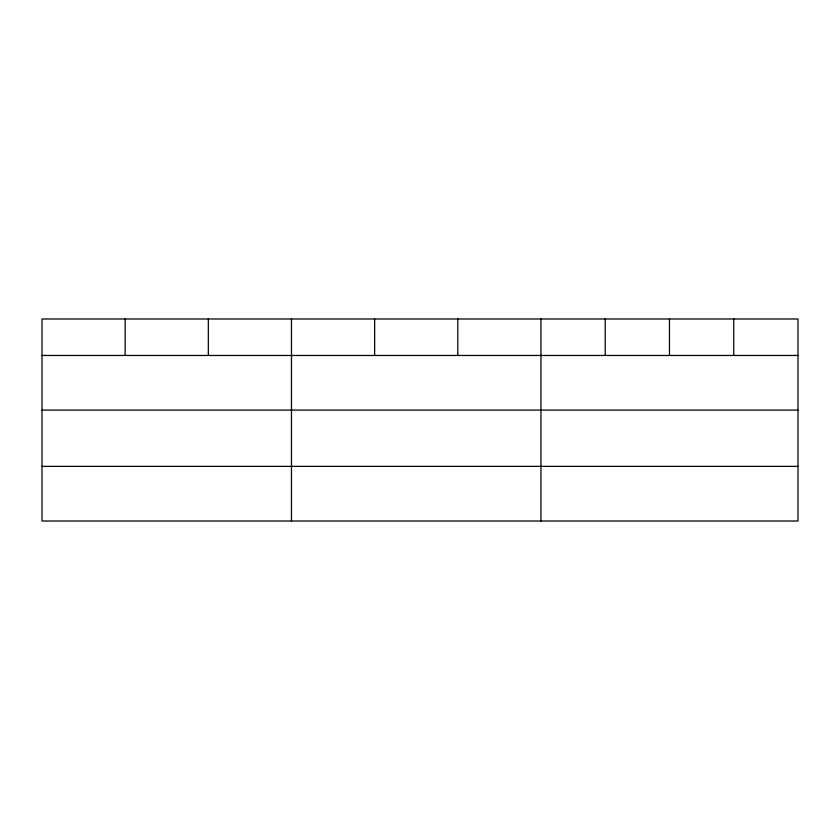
<?xml version="1.0" encoding="UTF-8"?>
<svg xmlns="http://www.w3.org/2000/svg" width="840" height="840" viewBox="0 0 840 840"><rect width="100%" height="100%" fill="white"/><g stroke="black" fill="none" stroke-linecap="round" stroke-linejoin="round"><path stroke-width="1.26" d="M798 410.099L798 318.99L42 318.99L42 521.01L798 521.01L798 410.099L42 410.099M42 355.467L798 355.467M42 466.379L798 466.379M733.74 318.99L733.74 355.467M669.48 318.99L669.48 355.467M605.22 318.99L605.22 355.467M540.96 318.99L540.96 521.01M457.8 318.99L457.8 355.467M374.64 318.99L374.64 355.467M291.48 318.99L291.48 521.01M208.32 318.99L208.32 355.467M125.16 318.99L125.16 355.467"/></g></svg>
